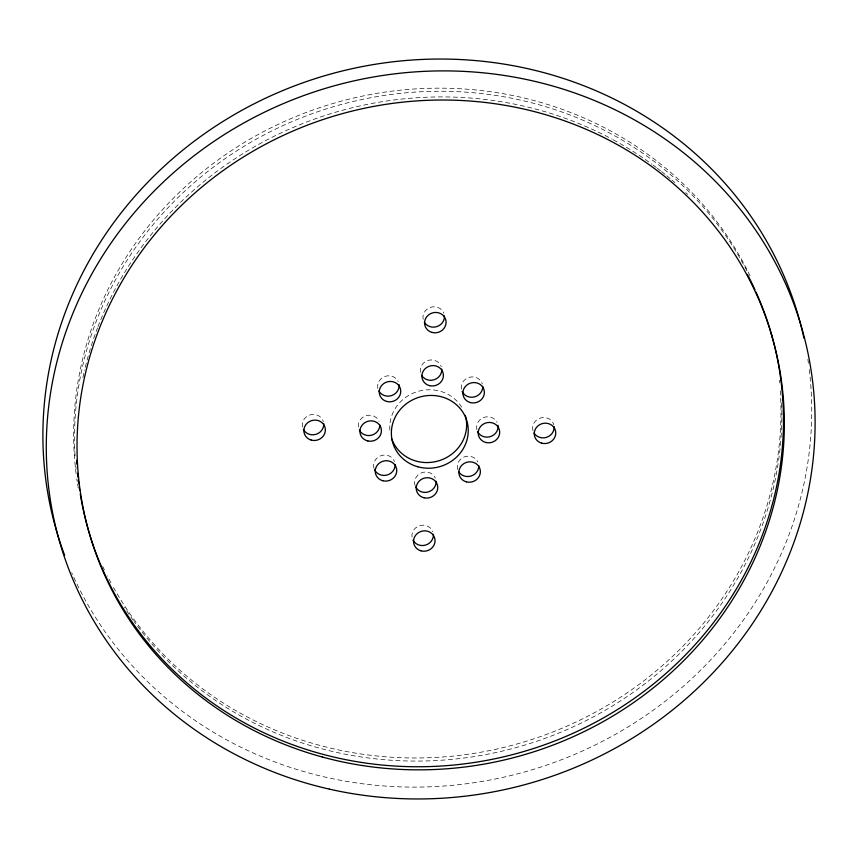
<?xml version="1.0" encoding="UTF-8"?>
<svg xmlns="http://www.w3.org/2000/svg" width="858" height="858" viewBox="0 0 858 858"><rect width="100%" height="100%" fill="white"/><g stroke="black" fill="none" stroke-linecap="round" stroke-linejoin="round"><path stroke-width="0.64" stroke-dasharray="4.29 3.22" d="M781.638 403.003A355.276 333.204 -15.9 0 1 780.877 439.811M780.769 441.119A355.276 333.204 -15.9 0 1 517.513 747.179A355.276 333.204 -15.9 0 1 134.148 621.557M133.376 620.484A355.276 333.204 -15.9 0 1 124.496 607.421M76.105 468.951A355.276 333.204 -15.9 0 1 75.847 466.344M75.064 455.877A355.276 333.204 -15.9 0 1 340.218 104.783A355.276 333.204 -15.9 0 1 746.996 271.053M389.864 430.223A38.621 36.218 -15.9 0 1 416.913 391.741A38.621 36.218 -15.9 0 1 461.593 407.089M476.909 429.847A10.811 10.146 -15.9 0 1 483.655 417.492A10.811 10.146 -15.9 0 1 497.05 422.286M461.379 389.039A10.811 10.146 -15.9 0 1 469.637 377.22A10.811 10.146 -15.9 0 1 482.335 383.891M420.452 372.383A10.811 10.146 -15.9 0 1 428.324 360.339A10.811 10.146 -15.9 0 1 441.248 366.613M377.885 388.556A10.811 10.146 -15.9 0 1 385.027 376.394A10.811 10.146 -15.9 0 1 398.251 381.585M358.387 427.016A10.811 10.146 -15.9 0 1 366.355 415.604A10.811 10.146 -15.9 0 1 379.054 421.289M374.045 468.447A10.811 10.146 -15.9 0 1 381.027 455.673A10.811 10.146 -15.9 0 1 394.498 461.443M415.133 485.725A10.811 10.146 -15.9 0 1 421.686 472.758A10.811 10.146 -15.9 0 1 435.36 478.131M457.679 469.562A10.811 10.146 -15.9 0 1 464.328 456.906A10.811 10.146 -15.9 0 1 477.874 461.979M302.445 426.984A10.811 10.146 -15.9 0 1 310.542 414.789A10.811 10.146 -15.9 0 1 323.391 421.653M423.155 319.315A10.811 10.146 -15.9 0 1 430.92 307.218A10.811 10.146 -15.9 0 1 443.908 313.385M532.99 430.673A10.811 10.146 -15.9 0 1 540.594 417.953A10.811 10.146 -15.9 0 1 553.785 424.731M412.012 537.087A10.811 10.146 -15.9 0 1 420.216 525.525A10.811 10.146 -15.9 0 1 432.872 531.788M82.936 377.659A355.276 333.204 -15.9 0 1 84.652 369.884M85.274 367.299A355.276 333.204 -15.9 0 1 97.522 327.863M97.994 326.619A355.276 333.204 -15.9 0 1 612.204 139.221M613.32 139.833A355.276 333.204 -15.9 0 1 651.994 164.307M653.077 165.101A355.276 333.204 -15.9 0 1 656.295 167.503M657.357 168.318A355.276 333.204 -15.9 0 1 660.531 170.774M661.582 171.6A355.276 333.204 -15.9 0 1 665.754 174.935M666.784 175.783A355.276 333.204 -15.9 0 1 670.881 179.204M671.889 180.073A355.276 333.204 -15.9 0 1 674.914 182.69M685.692 192.589A355.276 333.204 -15.9 0 1 687.601 194.434M807.85 359.309A386.164 362.183 -15.9 0 1 808.429 363.288M809.244 369.562A386.164 362.183 -15.9 0 1 523.09 772.361A386.164 362.183 -15.9 0 1 71.74 572.736M779.407 380.287A355.276 333.204 -15.9 0 1 779.654 382.893M780.276 390.744A355.276 333.204 -15.9 0 1 521.996 742.545A355.276 333.204 -15.9 0 1 113.471 587.43M110.95 582.829A355.276 333.204 -15.9 0 1 107.314 575.847M104.419 569.969A355.276 333.204 -15.9 0 1 102.745 566.409M78.228 487.923A355.276 333.204 -15.9 0 1 77.585 484.051M77.177 481.467A355.276 333.204 -15.9 0 1 76.802 478.871M76.105 473.68A355.276 333.204 -15.9 0 1 333.301 103.4A355.276 333.204 -15.9 0 1 750.203 276.179"/><path stroke-width="1.29" d="M771.417 334.47A355.276 333.204 -15.9 0 1 772.082 337.001M465.283 415.401A38.621 36.218 -15.9 0 1 439.468 460.585A38.621 36.218 -15.9 0 1 391.816 439.092M498.005 425.311A10.811 10.146 -15.9 0 1 498.069 425.943M498.09 426.587A10.811 10.146 -15.9 0 1 489.704 436.819A10.811 10.146 -15.9 0 1 477.595 431.628M482.764 386.4A10.811 10.146 -15.9 0 1 474.377 396.943A10.811 10.146 -15.9 0 1 462.14 391.473M441.763 369.101A10.811 10.146 -15.9 0 1 434.051 379.783A10.811 10.146 -15.9 0 1 421.61 375.343M399.099 384.641A10.811 10.146 -15.9 0 1 391.409 395.645A10.811 10.146 -15.9 0 1 378.807 390.926M379.826 425.01A10.811 10.146 -15.9 0 1 371.439 435.242A10.811 10.146 -15.9 0 1 359.33 430.051M395.13 464.553A10.811 10.146 -15.9 0 1 386.754 475.107A10.811 10.146 -15.9 0 1 374.506 469.626M436.1 481.209A10.811 10.146 -15.9 0 1 428.067 491.999A10.811 10.146 -15.9 0 1 415.637 486.894M478.764 465.669A10.811 10.146 -15.9 0 1 471.031 476.04A10.811 10.146 -15.9 0 1 458.751 471.868M323.734 423.541A10.811 10.146 -15.9 0 1 315.787 434.384A10.811 10.146 -15.9 0 1 303.314 429.375M444.444 315.873A10.811 10.146 -15.9 0 1 436.819 326.619A10.811 10.146 -15.9 0 1 424.335 322.265M554.118 426.608A10.811 10.146 -15.9 0 1 546.503 437.355A10.811 10.146 -15.9 0 1 534.008 433M433.408 534.277A10.811 10.146 -15.9 0 1 425.461 545.12A10.811 10.146 -15.9 0 1 412.988 540.111M763.491 310.231A355.276 333.204 -15.9 0 1 515.765 753.774A355.276 333.204 -15.9 0 1 80.287 494.101M79.676 490.229A355.276 333.204 -15.9 0 1 79.29 487.634M78.764 483.74A355.276 333.204 -15.9 0 1 78.282 479.837M77.992 477.23A355.276 333.204 -15.9 0 1 77.585 473.316M76.845 464.167A355.276 333.204 -15.9 0 1 76.609 460.242M747.393 274.399A355.276 333.204 -15.9 0 1 754.922 289.682M756.005 292.074A355.276 333.204 -15.9 0 1 763.019 309.009M64.661 555.373A386.164 362.183 -15.9 0 1 324.86 75.686A386.164 362.183 -15.9 0 1 803.957 338.234M417.707 466.752A38.621 36.218 -15.9 0 0 467.46 423.273A38.621 36.218 -15.9 0 0 404.257 405.469A38.621 36.218 -15.9 0 0 417.707 466.752M486.068 442.535A10.811 10.146 -15.9 0 0 499.356 429.729A10.811 10.146 -15.9 0 0 481.392 425.6A10.811 10.146 -15.9 0 0 486.068 442.535M470.431 402.584A10.811 10.146 -15.9 0 0 484.126 390.175A10.811 10.146 -15.9 0 0 466.312 385.51A10.811 10.146 -15.9 0 0 470.431 402.584M429.772 385.692A10.811 10.146 -15.9 0 0 443.06 372.887A10.811 10.146 -15.9 0 0 425.085 368.758A10.811 10.146 -15.9 0 0 429.772 385.692M386.808 401.469A10.811 10.146 -15.9 0 0 400.493 389.06A10.811 10.146 -15.9 0 0 382.689 384.395A10.811 10.146 -15.9 0 0 386.808 401.469M367.803 440.958A10.811 10.146 -15.9 0 0 381.091 428.153A10.811 10.146 -15.9 0 0 363.127 424.024A10.811 10.146 -15.9 0 0 367.803 440.958M382.797 480.748A10.811 10.146 -15.9 0 0 396.493 468.329A10.811 10.146 -15.9 0 0 378.689 463.663A10.811 10.146 -15.9 0 0 382.797 480.748M424.109 497.801A10.811 10.146 -15.9 0 0 437.398 484.995A10.811 10.146 -15.9 0 0 419.423 480.877A10.811 10.146 -15.9 0 0 424.109 497.801M466.43 481.864A10.811 10.146 -15.9 0 0 480.115 469.444A10.811 10.146 -15.9 0 0 462.312 464.779A10.811 10.146 -15.9 0 0 466.43 481.864M420.86 550.804A10.811 10.146 -15.9 0 0 434.845 538.685A10.811 10.146 -15.9 0 0 417.17 533.622A10.811 10.146 -15.9 0 0 420.86 550.804M311.186 440.068A10.811 10.146 -15.9 0 0 325.161 427.949A10.811 10.146 -15.9 0 0 307.496 422.887A10.811 10.146 -15.9 0 0 311.186 440.068M431.896 332.4A10.811 10.146 -15.9 0 0 445.87 320.281A10.811 10.146 -15.9 0 0 428.206 315.218A10.811 10.146 -15.9 0 0 431.896 332.4M541.57 443.136A10.811 10.146 -15.9 0 0 555.555 431.016A10.811 10.146 -15.9 0 0 537.88 425.954A10.811 10.146 -15.9 0 0 541.57 443.136M329.354 789.124A386.164 362.183 -15.9 0 0 802.498 330.609A386.164 362.183 -15.9 0 0 160.21 185.049A386.164 362.183 -15.9 0 0 329.354 789.124M322.297 757.013A355.276 333.204 -15.9 0 0 776.426 353.389A355.276 333.204 -15.9 0 0 193.34 194.38A355.276 333.204 -15.9 0 0 322.297 757.013"/></g></svg>
